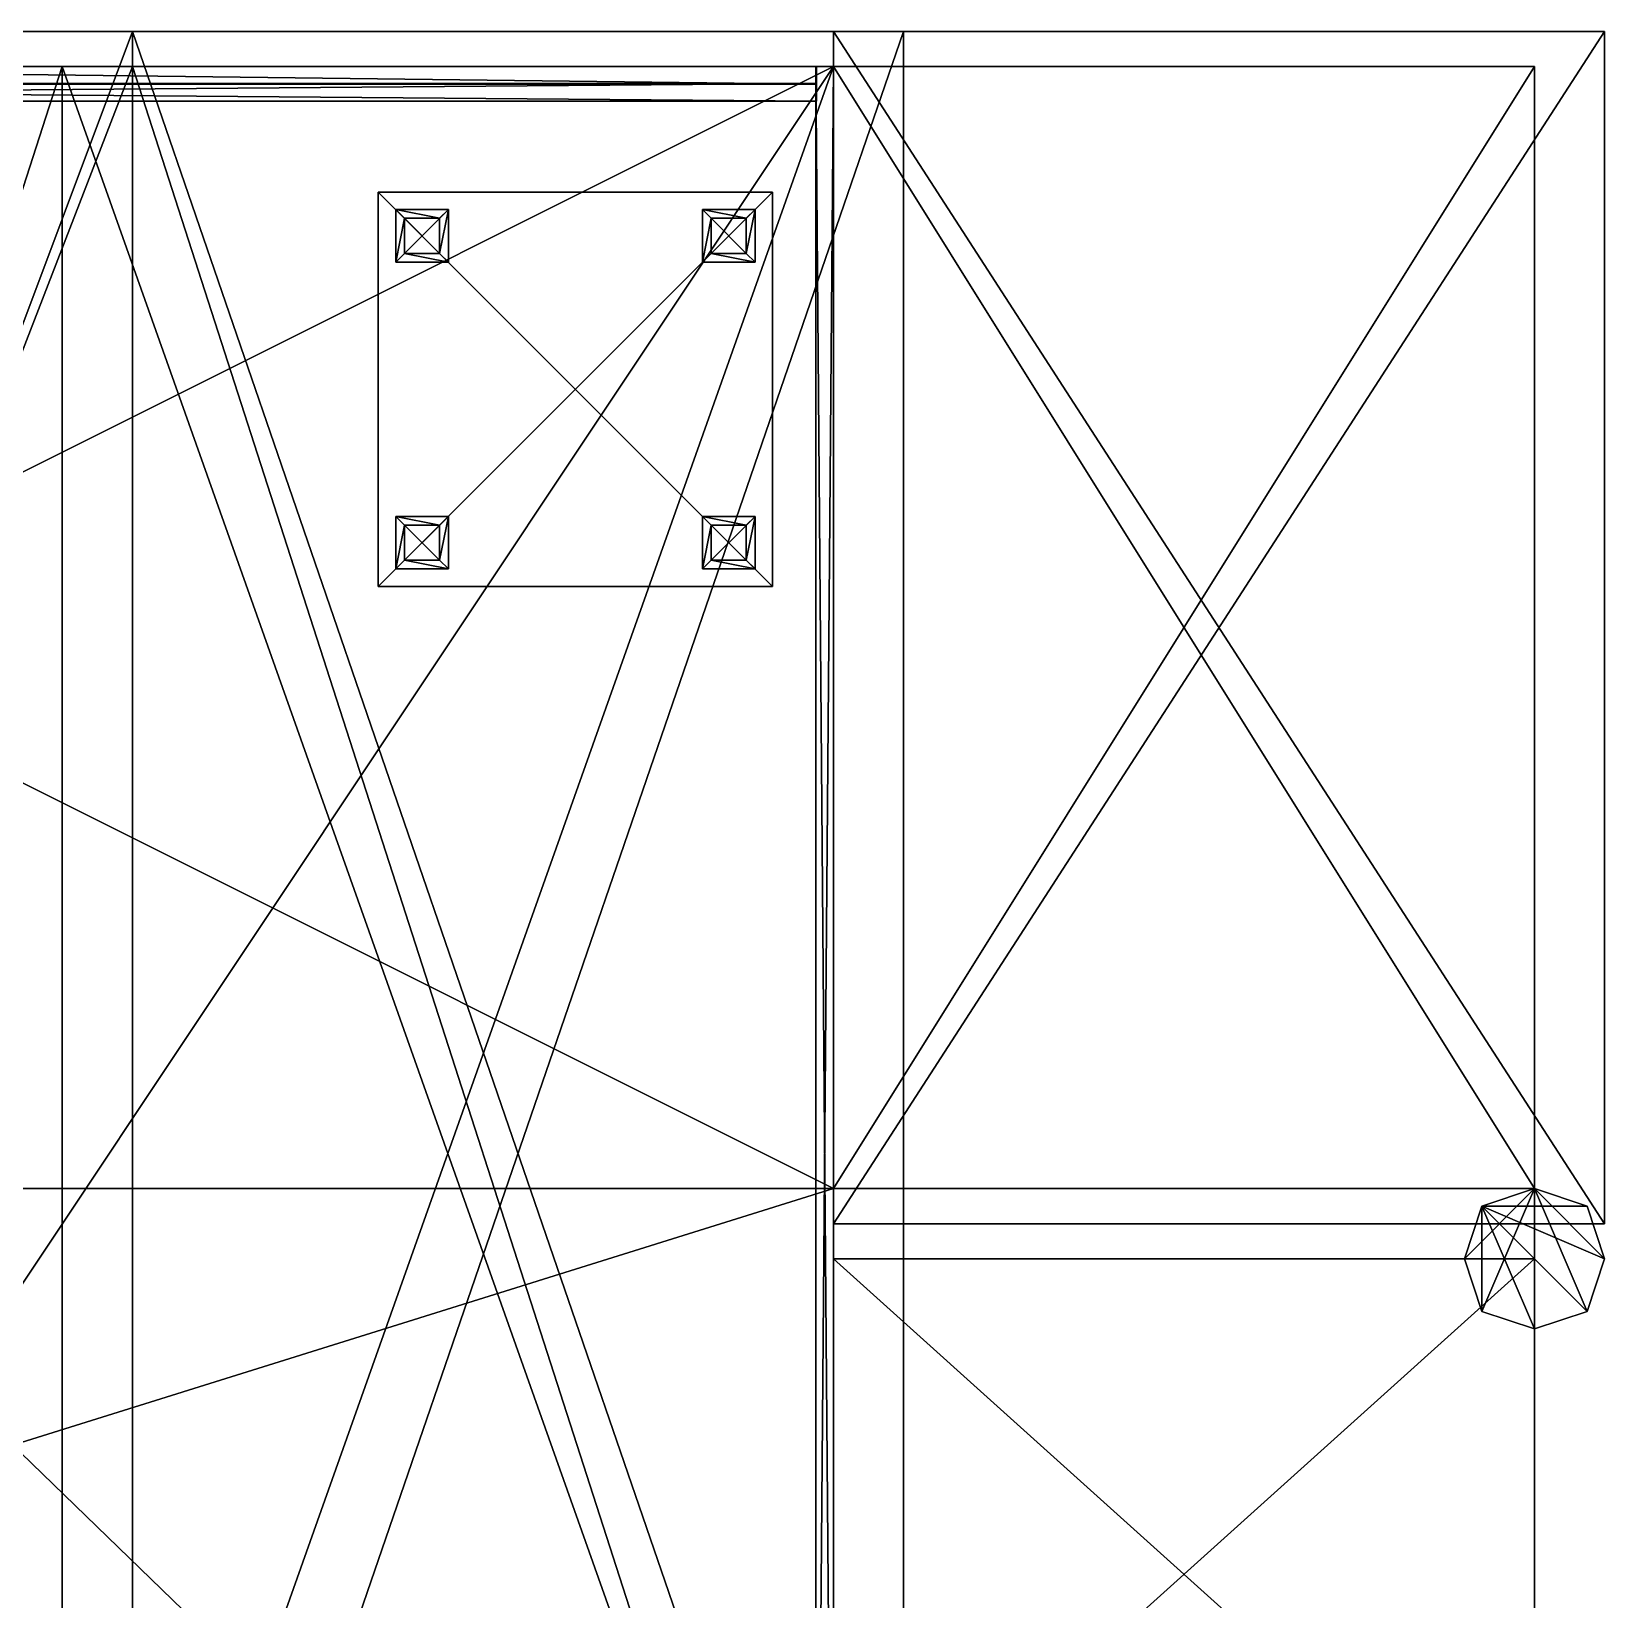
# Model space of a CAD drawing. Extents: x -137 to 215, y -152 to 256.
# Drawn here: x 35.4 to 214.9, y 57.1 to 236 of the extents above; entities that cross this region are included whole.
import ezdxf

# ---------------------------------------------------------------- set-up
doc = ezdxf.new("R2010")
doc.units = 0

msp = doc.modelspace()

# ---------------------------------------------------------------- meshes
at = {"layer": 'OBJECT003', "color": 50}
mesh = msp.add_polyface(dxfattribs=at)
corners = [(126.93927, 99.953003, 96), (126.940277, 235.953125, 96), (214.940002, 235.953125, 65), (214.940002, 99.953003, 65), (126.940277, 235.953125, 92), (126.93927, 99.953003, 92), (214.940002, 99.953003, 61), (214.940002, 235.953125, 61)]
mesh.append_faces([[corners[k] for k in face] for face in [(1, 3, 0), (5, 7, 4), (4, 0, 5), (6, 2, 7), (7, 1, 4), (5, 3, 6)]], dxfattribs={"vtx0": -1})
mesh.append_faces([[corners[k] for k in face] for face in [(1, 2, 3), (5, 6, 7), (4, 1, 0), (6, 3, 2), (7, 2, 1), (5, 0, 3)]], dxfattribs={"vtx2": -1})
at = {"layer": 'OBJECT004', "color": 50}
mesh = msp.add_polyface(dxfattribs=at)
corners = [(126.938995, 103.953033, 92), (126.940002, 231.953125, 92), (206.938049, 231.953125, 64), (206.937073, 103.95401, 64), (126.940002, 231.953125, 64), (126.938995, 103.953033, 64)]
mesh.append_faces([[corners[k] for k in face] for face in [(2, 1, 4), (3, 5, 0)]])
mesh.append_faces([[corners[k] for k in face] for face in [(1, 3, 0), (5, 2, 4), (4, 0, 5)]], dxfattribs={"vtx0": -1})
mesh.append_faces([[corners[k] for k in face] for face in [(1, 2, 3), (5, 3, 2), (4, 1, 0)]], dxfattribs={"vtx2": -1})
at = {"layer": 'OBJECT005', "color": 50}
mesh = msp.add_polyface(dxfattribs=at)
corners = [(46.94104, -16.048004, 220), (-49.06012, -16.048004, 220), (-49.06012, 231.953125, 220), (46.942017, 231.953125, 220), (126.941986, 231.953125, 192), (-129.059204, 231.953125, 192), (-129.059204, -16.048004, 192), (126.94104, -16.048004, 192)]
mesh.append_faces([[corners[k] for k in face] for face in [(1, 3, 0), (5, 7, 4), (4, 2, 5), (6, 0, 7), (5, 1, 6), (3, 7, 0)]], dxfattribs={"vtx0": -1})
mesh.append_faces([[corners[k] for k in face] for face in [(1, 2, 3), (5, 6, 7), (4, 3, 2), (6, 1, 0), (5, 2, 1), (3, 4, 7)]], dxfattribs={"vtx2": -1})
at = {"layer": 'OBJECT006', "color": 50}
mesh = msp.add_polyface(dxfattribs=at)
corners = [(46.939911, -20.048004, 224), (46.938904, 235.953125, 224), (134.940002, 235.953125, 193), (134.940002, -20.046997, 193), (46.938904, 235.953125, 220), (46.939911, -20.048004, 220), (134.940002, -20.046997, 189), (134.940002, 235.953125, 189)]
mesh.append_faces([[corners[k] for k in face] for face in [(1, 3, 0), (5, 7, 4), (4, 0, 5), (6, 2, 7), (7, 1, 4), (5, 3, 6)]], dxfattribs={"vtx0": -1})
mesh.append_faces([[corners[k] for k in face] for face in [(1, 2, 3), (5, 6, 7), (4, 1, 0), (6, 3, 2), (7, 2, 1), (5, 0, 3)]], dxfattribs={"vtx2": -1})
at = {"layer": 'OBJECT007', "color": 50}
mesh = msp.add_polyface(dxfattribs=at)
corners = [(-49.060089, -20.046997, 224), (-49.061096, 235.953125, 224), (46.940002, 235.953125, 224), (46.94101, -20.046997, 224), (-49.061096, 235.953125, 220), (-49.060089, -20.046997, 220), (46.94101, -20.046997, 220), (46.940002, 235.953125, 220)]
mesh.append_faces([[corners[k] for k in face] for face in [(1, 3, 0), (5, 7, 4), (4, 0, 5), (6, 2, 7), (7, 1, 4), (5, 3, 6)]], dxfattribs={"vtx0": -1})
mesh.append_faces([[corners[k] for k in face] for face in [(1, 2, 3), (5, 6, 7), (4, 1, 0), (6, 3, 2), (7, 2, 1), (5, 0, 3)]], dxfattribs={"vtx2": -1})
at = {"layer": 'OBJECT012', "color": 50}
mesh = msp.add_polyface(dxfattribs=at)
corners = [(-129.059265, -152.046997, -64), (-129.060242, 231.953125, -64), (126.940002, 231.953125, -64), (126.940002, -152.046997, -64), (-129.060242, 231.953125, -192), (-129.059265, -152.046997, -192), (126.940002, -152.046997, -192), (126.940002, 231.953125, -192)]
mesh.append_faces([[corners[k] for k in face] for face in [(1, 3, 0), (5, 7, 4), (4, 0, 5), (6, 2, 7), (7, 1, 4), (5, 3, 6)]], dxfattribs={"vtx0": -1})
mesh.append_faces([[corners[k] for k in face] for face in [(1, 2, 3), (5, 6, 7), (4, 1, 0), (6, 3, 2), (7, 2, 1), (5, 0, 3)]], dxfattribs={"vtx2": -1})
at = {"layer": 'OBJECT013', "color": 50}
mesh = msp.add_polyface(dxfattribs=at)
corners = [(126.939545, 103.953033, 64), (126.940552, 231.953125, 64), (206.940002, 231.953125, 64), (206.946045, 103.95401, 64), (126.940552, 231.953125, -64), (126.939545, 103.953033, -64), (206.946045, 103.95401, -64), (206.940002, 231.953125, -64)]
mesh.append_faces([[corners[k] for k in face] for face in [(1, 3, 0), (5, 7, 4), (4, 0, 5), (6, 2, 7), (7, 1, 4), (5, 3, 6)]], dxfattribs={"vtx0": -1})
mesh.append_faces([[corners[k] for k in face] for face in [(1, 2, 3), (5, 6, 7), (4, 1, 0), (6, 3, 2), (7, 2, 1), (5, 0, 3)]], dxfattribs={"vtx2": -1})
at = {"layer": 'OBJECT014', "color": 50}
mesh = msp.add_polyface(dxfattribs=at)
corners = [(126.939545, 103.953033, -64), (126.940552, 231.953125, -64), (206.940002, 231.953125, -64), (206.946045, 103.95401, -64), (126.940552, 231.953125, -224), (126.939545, 103.953033, -224), (206.946045, 103.95401, -224), (206.940002, 231.953125, -224)]
mesh.append_faces([[corners[k] for k in face] for face in [(1, 3, 0), (5, 7, 4), (4, 0, 5), (6, 2, 7), (7, 1, 4), (5, 3, 6)]], dxfattribs={"vtx0": -1})
mesh.append_faces([[corners[k] for k in face] for face in [(1, 2, 3), (5, 6, 7), (4, 1, 0), (6, 3, 2), (7, 2, 1), (5, 0, 3)]], dxfattribs={"vtx2": -1})
at = {"layer": 'OBJECT015', "color": 50}
mesh = msp.add_polyface(dxfattribs=at)
corners = [(-129.0625, 103.953003, 64), (-129.0625, 231.953125, 64), (126.939972, 231.953125, 64), (126.938965, 103.953003, 64), (-129.0625, 231.953125, -64), (-129.0625, 103.953003, -64), (126.938965, 103.953003, -64), (126.939972, 231.953125, -64)]
mesh.append_faces([[corners[k] for k in face] for face in [(1, 3, 0), (5, 7, 4), (4, 0, 5), (6, 2, 7), (7, 1, 4), (5, 3, 6)]], dxfattribs={"vtx0": -1})
mesh.append_faces([[corners[k] for k in face] for face in [(1, 2, 3), (5, 6, 7), (4, 1, 0), (6, 3, 2), (7, 2, 1), (5, 0, 3)]], dxfattribs={"vtx2": -1})
at = {"layer": 'OBJECT016', "color": 50}
mesh = msp.add_polyface(dxfattribs=at)
corners = [(-129.061218, 23.952026, 64), (-129.060242, 103.953125, 64), (126.938995, 103.953125, 64), (126.940002, 23.953033, 64), (-129.060242, 103.953125, -64), (-129.061218, 23.952026, -64), (126.940002, 23.953033, -64), (126.938995, 103.953125, -64)]
mesh.append_faces([[corners[k] for k in face] for face in [(1, 3, 0), (5, 7, 4), (4, 0, 5), (6, 2, 7), (7, 1, 4), (5, 3, 6)]], dxfattribs={"vtx0": -1})
mesh.append_faces([[corners[k] for k in face] for face in [(1, 2, 3), (5, 6, 7), (4, 1, 0), (6, 3, 2), (7, 2, 1), (5, 0, 3)]], dxfattribs={"vtx2": -1})
at = {"layer": 'OBJECT029', "color": 50}
mesh = msp.add_polyface(dxfattribs=at)
corners = [(126.941406, 23.953003, -64), (126.941406, 95.953125, -64), (206.940002, 95.953125, -64), (206.938965, 23.951996, -64), (126.941406, 95.953125, -68), (126.941406, 23.953003, -68), (206.938965, 23.951996, -68), (206.940002, 95.953125, -68)]
mesh.append_faces([[corners[k] for k in face] for face in [(1, 3, 0), (5, 7, 4), (4, 0, 5), (6, 2, 7), (7, 1, 4), (5, 3, 6)]], dxfattribs={"vtx0": -1})
mesh.append_faces([[corners[k] for k in face] for face in [(1, 2, 3), (5, 6, 7), (4, 1, 0), (6, 3, 2), (7, 2, 1), (5, 0, 3)]], dxfattribs={"vtx2": -1})
at = {"layer": 'OBJECT032', "color": 50}
mesh = msp.add_polyface(dxfattribs=at)
corners = [(198.94104, 95.949982, -16), (200.94104, 101.953094, -16), (206.945862, 103.953033, -16), (212.941101, 101.951599, -16), (214.940186, 95.952484, -16), (212.940002, 89.952972, -16), (206.939514, 87.95282, -16), (200.940002, 89.951996, -16), (212.941101, 101.951599, -224), (206.945862, 103.953033, -224), (200.94104, 101.953094, -224), (198.94104, 95.949982, -224), (200.940002, 89.951996, -224), (206.939514, 87.95282, -224), (212.940002, 89.952972, -224), (214.940186, 95.952484, -224)]
mesh.append_faces([[corners[k] for k in face] for face in [(1, 7, 0), (9, 15, 8), (10, 0, 11), (9, 1, 10), (8, 2, 9), (15, 3, 8), (14, 4, 15), (13, 5, 14), (12, 6, 13), (11, 7, 12)]], dxfattribs={"vtx0": -1})
mesh.append_faces([[corners[k] for k in face] for face in [(1, 3, 4), (1, 4, 5), (1, 5, 6), (1, 6, 7), (9, 11, 12), (9, 12, 13), (9, 13, 14), (9, 14, 15)]], dxfattribs={"vtx0": -1, "vtx2": -1})
mesh.append_faces([[corners[k] for k in face] for face in [(1, 2, 3), (9, 10, 11), (10, 1, 0), (9, 2, 1), (8, 3, 2), (15, 4, 3), (14, 5, 4), (13, 6, 5), (12, 7, 6), (11, 0, 7)]], dxfattribs={"vtx2": -1})
at = {"layer": 'OBJECT033', "color": 50}
mesh = msp.add_polyface(dxfattribs=at)
corners = [(38.940002, 231.952087, 64), (-41.058594, 231.953064, 64), (-41.058594, -16.04599, 64), (38.940002, -16.046997, 64), (-41.058594, 231.953979, 66), (38.940002, 231.953003, 66), (38.940002, -16.046997, 66), (-41.058594, -16.04599, 66)]
mesh.append_faces([[corners[k] for k in face] for face in [(1, 3, 0), (1, 5, 4), (3, 7, 6), (2, 4, 7), (0, 6, 5), (7, 5, 6)]], dxfattribs={"vtx0": -1})
mesh.append_faces([[corners[k] for k in face] for face in [(1, 2, 3), (1, 0, 5), (3, 2, 7), (2, 1, 4), (0, 3, 6), (7, 4, 5)]], dxfattribs={"vtx2": -1})
at = {"layer": 'OBJECT034', "color": 50}
mesh = msp.add_polyface(dxfattribs=at)
corners = [(-41, 231.953979, 190), (-41, 231.953979, 66), (125, 231.953003, 66), (125, 231.953003, 190), (-41, 229.953979, 66), (-41, 229.953979, 190), (125, 229.953003, 66), (125, 229.953003, 190)]
mesh.append_faces([[corners[k] for k in face] for face in [(1, 3, 0), (1, 5, 4), (2, 7, 3), (0, 7, 5), (1, 6, 2), (6, 5, 7)]], dxfattribs={"vtx0": -1})
mesh.append_faces([[corners[k] for k in face] for face in [(1, 2, 3), (1, 0, 5), (2, 6, 7), (0, 3, 7), (1, 4, 6), (6, 4, 5)]], dxfattribs={"vtx2": -1})
at = {"layer": 'OBJECT035', "color": 50}
mesh = msp.add_polyface(dxfattribs=at)
corners = [(38.940002, -16.046997, 192), (-41.058594, -16.04599, 192), (-41.058594, 231.953064, 192), (38.940002, 231.952087, 192), (38.940002, 231.953003, 190), (-41.058594, 231.953979, 190), (-41.058594, -16.04599, 190), (38.940002, -16.046997, 190)]
mesh.append_faces([[corners[k] for k in face] for face in [(1, 3, 0), (3, 5, 4), (1, 7, 6), (2, 6, 5), (0, 4, 7), (5, 7, 4)]], dxfattribs={"vtx0": -1})
mesh.append_faces([[corners[k] for k in face] for face in [(1, 2, 3), (3, 2, 5), (1, 0, 7), (2, 1, 6), (0, 3, 4), (5, 6, 7)]], dxfattribs={"vtx2": -1})
at = {"layer": 'OBJECT037', "color": 50}
mesh = msp.add_polyface(dxfattribs=at)
corners = [(38.940002, -16.046997, 64), (126.939087, -16.04599, 64), (126.940094, 231.953125, 64), (38.940002, 231.952148, 64), (126.94101, 231.953125, 66), (126.940002, -16.04599, 66), (38.940002, 231.953003, 66), (38.940002, -16.046997, 66)]
mesh.append_faces([[corners[k] for k in face] for face in [(1, 3, 0), (2, 5, 4), (3, 4, 6), (1, 7, 5), (0, 6, 7), (4, 7, 6)]], dxfattribs={"vtx0": -1})
mesh.append_faces([[corners[k] for k in face] for face in [(1, 2, 3), (2, 1, 5), (3, 2, 4), (1, 0, 7), (0, 3, 6), (4, 5, 7)]], dxfattribs={"vtx2": -1})
at = {"layer": 'OBJECT038', "color": 50}
mesh = msp.add_polyface(dxfattribs=at)
corners = [(126.94101, 231.953125, 190), (126.94101, 231.953125, 66), (126.940002, -16.04599, 66), (126.940002, -16.04599, 190), (124.94101, 231.953979, 66), (124.94101, 231.953979, 190), (124.939972, -16.046021, 66), (124.939972, -16.046021, 190)]
mesh.append_faces([[corners[k] for k in face] for face in [(1, 3, 0), (1, 5, 4), (2, 7, 3), (0, 7, 5), (2, 4, 6), (6, 5, 7)]], dxfattribs={"vtx0": -1})
mesh.append_faces([[corners[k] for k in face] for face in [(1, 2, 3), (1, 0, 5), (2, 6, 7), (0, 3, 7), (2, 1, 4), (6, 4, 5)]], dxfattribs={"vtx2": -1})
at = {"layer": 'OBJECT040', "color": 50}
mesh = msp.add_polyface(dxfattribs=at)
corners = [(38.940002, 231.952148, 192), (126.940094, 231.953125, 192), (126.939087, -16.04599, 192), (38.940002, -16.046997, 192), (126.940002, -16.04599, 190), (126.94101, 231.953125, 190), (38.940002, 231.953003, 190), (38.940002, -16.046997, 190)]
mesh.append_faces([[corners[k] for k in face] for face in [(1, 3, 0), (2, 5, 4), (1, 6, 5), (3, 4, 7), (0, 7, 6), (4, 6, 7)]], dxfattribs={"vtx0": -1})
mesh.append_faces([[corners[k] for k in face] for face in [(1, 2, 3), (2, 1, 5), (1, 0, 6), (3, 2, 4), (0, 3, 7), (4, 5, 6)]], dxfattribs={"vtx2": -1})
at = {"layer": 'OBJECT167', "color": 50}
mesh = msp.add_polyface(dxfattribs=at)
corners = [(83, 209.638977, 105), (77, 209.638977, 105), (77, 215.639099, 105), (83, 215.639099, 105), (82, 214.638794, 66), (78, 214.638794, 66), (78, 210.638977, 66), (82, 210.638977, 66)]
mesh.append_faces([[corners[k] for k in face] for face in [(1, 3, 0), (5, 7, 4), (4, 2, 5), (6, 0, 7), (7, 3, 4), (5, 1, 6)]], dxfattribs={"vtx0": -1})
mesh.append_faces([[corners[k] for k in face] for face in [(1, 2, 3), (5, 6, 7), (4, 3, 2), (6, 1, 0), (7, 0, 3), (5, 2, 1)]], dxfattribs={"vtx2": -1})
at = {"layer": 'OBJECT168', "color": 50}
mesh = msp.add_polyface(dxfattribs=at)
corners = [(83, 174.638977, 105), (77, 174.638977, 105), (77, 180.639343, 105), (83, 180.639343, 105), (82, 179.639038, 66), (78, 179.639038, 66), (78, 175.638977, 66), (82, 175.638977, 66)]
mesh.append_faces([[corners[k] for k in face] for face in [(1, 3, 0), (5, 7, 4), (4, 2, 5), (6, 0, 7), (7, 3, 4), (5, 1, 6)]], dxfattribs={"vtx0": -1})
mesh.append_faces([[corners[k] for k in face] for face in [(1, 2, 3), (5, 6, 7), (4, 3, 2), (6, 1, 0), (7, 0, 3), (5, 2, 1)]], dxfattribs={"vtx2": -1})
at = {"layer": 'OBJECT169', "color": 50}
mesh = msp.add_polyface(dxfattribs=at)
corners = [(118, 209.638977, 105), (112, 209.638977, 105), (112, 215.639099, 105), (118, 215.639099, 105), (117, 214.638794, 66), (113, 214.638794, 66), (113, 210.638977, 66), (117, 210.638977, 66)]
mesh.append_faces([[corners[k] for k in face] for face in [(1, 3, 0), (5, 7, 4), (4, 2, 5), (6, 0, 7), (7, 3, 4), (5, 1, 6)]], dxfattribs={"vtx0": -1})
mesh.append_faces([[corners[k] for k in face] for face in [(1, 2, 3), (5, 6, 7), (4, 3, 2), (6, 1, 0), (7, 0, 3), (5, 2, 1)]], dxfattribs={"vtx2": -1})
at = {"layer": 'OBJECT170', "color": 50}
mesh = msp.add_polyface(dxfattribs=at)
corners = [(118, 174.638977, 105), (112, 174.638977, 105), (112, 180.639343, 105), (118, 180.639343, 105), (117, 179.639038, 66), (113, 179.639038, 66), (113, 175.638977, 66), (117, 175.638977, 66)]
mesh.append_faces([[corners[k] for k in face] for face in [(1, 3, 0), (5, 7, 4), (4, 2, 5), (6, 0, 7), (7, 3, 4), (5, 1, 6)]], dxfattribs={"vtx0": -1})
mesh.append_faces([[corners[k] for k in face] for face in [(1, 2, 3), (5, 6, 7), (4, 3, 2), (6, 1, 0), (7, 0, 3), (5, 2, 1)]], dxfattribs={"vtx2": -1})
at = {"layer": 'OBJECT171', "color": 50}
mesh = msp.add_polyface(dxfattribs=at)
corners = [(120, 172.638977, 109), (75, 172.638977, 109), (75, 217.640625, 109), (120, 217.640625, 109), (120, 217.640625, 104), (75, 217.640625, 104), (75, 172.638977, 104), (120, 172.638977, 104)]
mesh.append_faces([[corners[k] for k in face] for face in [(1, 3, 0), (5, 7, 4), (4, 2, 5), (6, 0, 7), (7, 3, 4), (5, 1, 6)]], dxfattribs={"vtx0": -1})
mesh.append_faces([[corners[k] for k in face] for face in [(1, 2, 3), (5, 6, 7), (4, 3, 2), (6, 1, 0), (7, 0, 3), (5, 2, 1)]], dxfattribs={"vtx2": -1})
at = {"layer": 'OBJECT188', "color": 50}
mesh = msp.add_polyface(dxfattribs=at)
corners = [(-125, 228, 77), (-125, 230, 77), (125, 230, 77), (125, 228, 77), (-125, 230, 66), (-125, 228, 66), (125, 228, 66), (125, 230, 66)]
mesh.append_faces([[corners[k] for k in face] for face in [(1, 3, 0), (5, 7, 4), (4, 0, 5), (6, 2, 7), (7, 1, 4), (5, 3, 6)]], dxfattribs={"vtx0": -1})
mesh.append_faces([[corners[k] for k in face] for face in [(1, 2, 3), (5, 6, 7), (4, 1, 0), (6, 3, 2), (7, 2, 1), (5, 0, 3)]], dxfattribs={"vtx2": -1})

doc.saveas('drawing.dxf')
